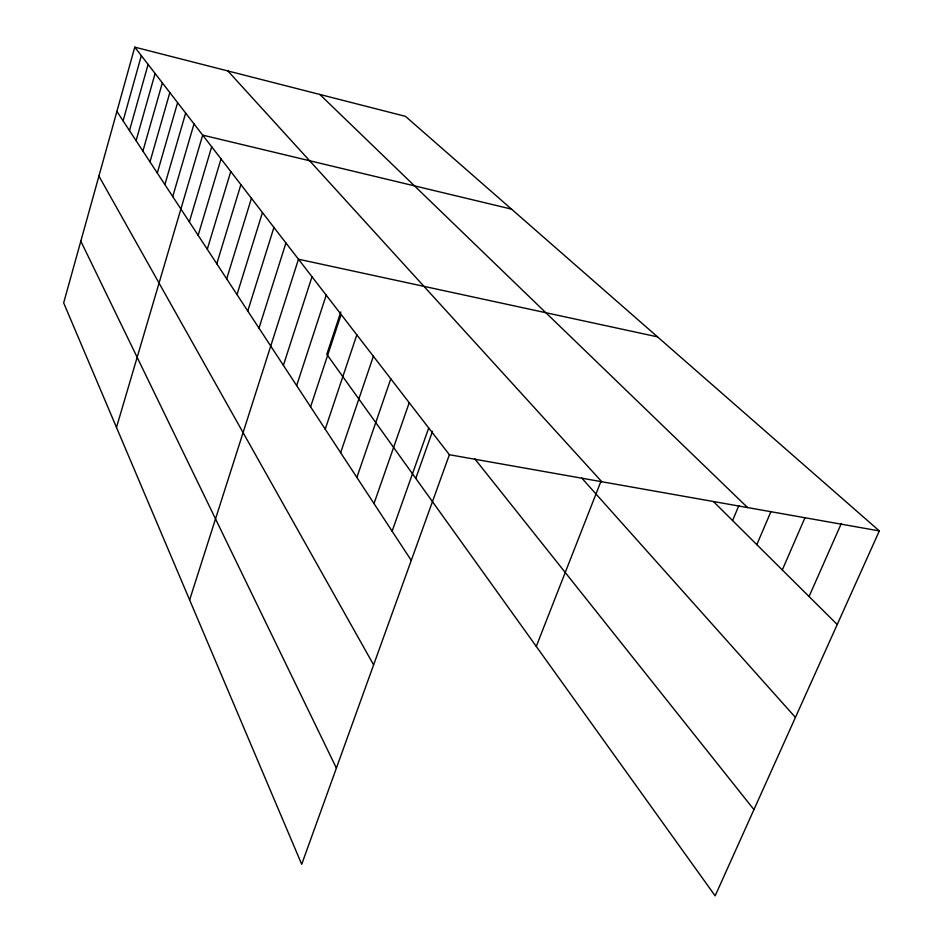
<?xml version="1.0" encoding="UTF-8"?>
<svg xmlns="http://www.w3.org/2000/svg" width="943" height="943" viewBox="0 0 943 943"><rect width="100%" height="100%" fill="white"/><g stroke="black" fill="none" stroke-linecap="round" stroke-linejoin="round"><path stroke-width="1.41" d="M134.778 47.15L63.664 302.868L301.713 864.295L449.375 454.726L134.778 47.15L405.466 116.343L879.336 530.921L715.148 895.85L326.808 354.32L340.824 311.933M123.097 120.857L141.332 55.637M129.486 130.594L148.098 64.407M136.087 140.672L155.1 73.483M142.912 151.092L162.349 82.866M149.984 161.866L169.846 92.579M157.304 173.029L177.614 102.646M164.884 184.592L185.665 113.077M172.734 196.58L194.01 123.887M116.484 427.438L202.674 135.12L511.53 209.122M189.354 221.923L211.68 146.778M198.148 235.326L221.027 158.895M207.283 249.27L230.764 171.508M216.784 263.769L240.889 184.628M226.685 278.869L251.439 198.301M236.999 294.605L262.449 212.552M247.761 311.013L273.93 227.428M258.995 328.152L285.929 242.976M189.626 599.948L298.471 259.219L657.53 336.863M283.383 365.354L312.003 276.759M296.656 385.593L326.207 295.159M310.589 406.846L341.13 314.502M325.229 429.183L356.831 334.836M340.635 452.675L373.369 356.265M356.867 477.441L390.803 378.85M374.006 503.574L409.227 402.72M392.111 531.18L428.723 427.969M415.769 478.36L432.519 431.257M536.272 646.415L600.726 481.885M732.57 520.548L738.805 505.719M756.816 544.641L770.702 512.143M782.289 569.937L804.992 517.66M809.059 596.53L841.333 523.459M449.375 454.726L879.336 530.921M319.83 94.453L747.587 507.57M713.462 501.57L837.231 624.514M227.876 70.949L601.787 481.732M581.725 478.007L795.432 717.423M474.694 458.711L753.952 809.613M116.908 111.415L411.266 560.413M98.921 176.093L373.605 664.874M80.827 241.172L336.392 768.109"/></g></svg>
